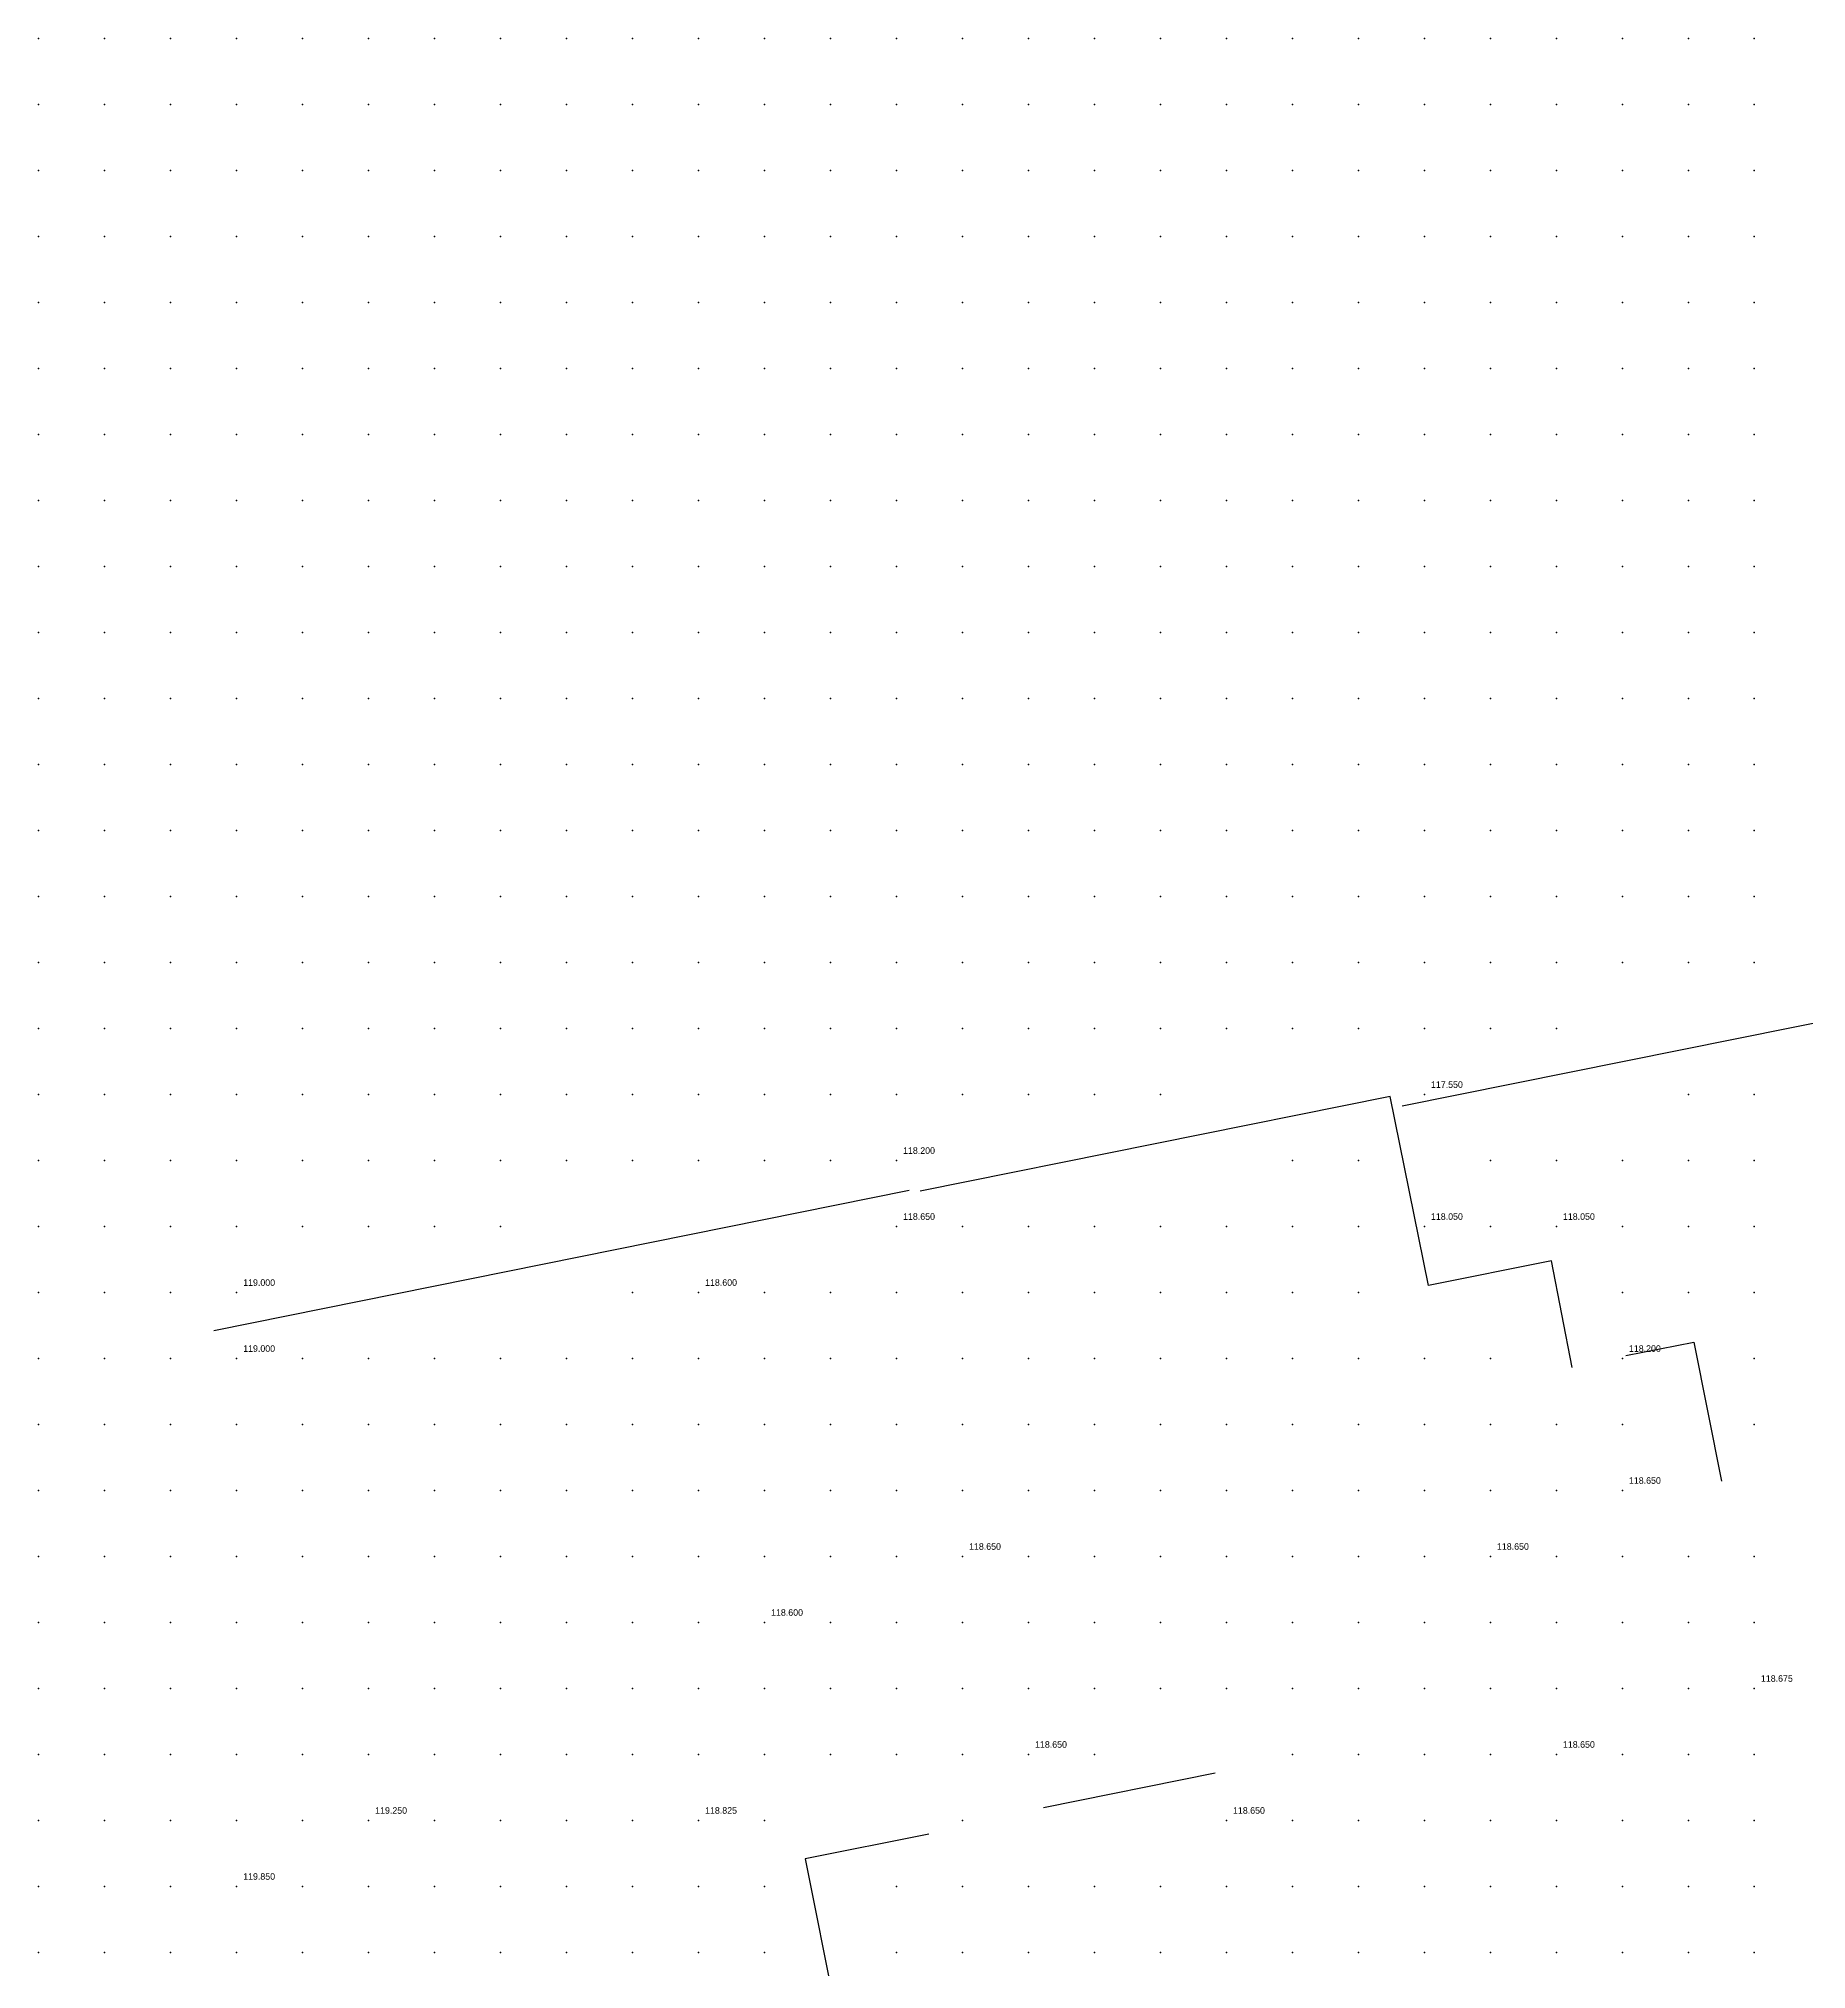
# Model space of a CAD drawing. Header units: metres. Extents: x 287878 to 288137, y 62805 to 63074.
# Drawn here: x 287943 to 287969.79, y 63044.74 to 63074 of the extents above; entities that cross this region are included whole.
import ezdxf

# ---------------------------------------------------------------- set-up
doc = ezdxf.new("R2010")
doc.units = ezdxf.units.M
for name, color, linetype in [('BARRIERS', 1, 'Continuous'), ('SURVEY_INTERP', 8, 'Continuous'), ('SURVEY_REAL', 3, 'Continuous')]:
    doc.layers.add(name, color=color, linetype=linetype)

msp = doc.modelspace()

# ---------------------------------------------------------------- linework, layer by layer
at = {"layer": 'BARRIERS'}
for p, q in [((287963.665, 63057.826), (287973.631, 63059.835)), ((287963.483, 63057.971), (287956.361, 63056.536)), ((287964.06, 63055.104), (287963.483, 63057.971)), ((287956.193, 63056.543), (287945.654, 63054.42)), ((287965.925, 63055.48), (287964.06, 63055.104)), ((287966.241, 63053.865), (287965.925, 63055.48)), ((287967.053, 63054.046), (287968.084, 63054.249)), ((287968.084, 63054.249), (287968.504, 63052.139)), ((287958.23, 63047.194), (287960.832, 63047.718)), ((287956.488, 63046.792), (287954.617, 63046.419)), ((287954.617, 63046.419), (287955.281, 63043.087))]:
    msp.add_line(p, q, dxfattribs=at)
at = {"layer": 'SURVEY_INTERP'}
for p in [(287943, 63074, 120.26), (287944, 63074, 120.224), (287945, 63074, 120.188), (287946, 63074, 120.152), (287947, 63074, 120.115), (287948, 63074, 120.078), (287949, 63074, 120.041), (287950, 63074, 120.004), (287951, 63074, 119.967), (287952, 63074, 119.93), (287953, 63074, 119.893), (287954, 63074, 119.855), (287955, 63074, 119.818), (287956, 63074, 119.78), (287957, 63074, 119.742), (287958, 63074, 119.704), (287959, 63074, 119.665), (287960, 63074, 119.627), (287961, 63074, 119.588), (287962, 63074, 119.548), (287963, 63074, 119.509), (287964, 63074, 119.469), (287965, 63074, 119.43), (287966, 63074, 119.389), (287967, 63074, 119.349), (287968, 63074, 119.308), (287969, 63074, 119.268), (287943, 63073, 120.269), (287944, 63073, 120.232), (287945, 63073, 120.195), (287946, 63073, 120.158), (287947, 63073, 120.121), (287948, 63073, 120.083), (287949, 63073, 120.045), (287950, 63073, 120.008), (287951, 63073, 119.97), (287952, 63073, 119.932), (287953, 63073, 119.894), (287954, 63073, 119.856), (287955, 63073, 119.818), (287956, 63073, 119.779), (287957, 63073, 119.741), (287958, 63073, 119.702), (287959, 63073, 119.663), (287960, 63073, 119.623), (287961, 63073, 119.584), (287962, 63073, 119.544), (287963, 63073, 119.504), (287964, 63073, 119.463), (287965, 63073, 119.423), (287966, 63073, 119.382), (287967, 63073, 119.341), (287968, 63073, 119.299), (287969, 63073, 119.258), (287943, 63072, 120.277), (287944, 63072, 120.239), (287945, 63072, 120.202), (287946, 63072, 120.164), (287947, 63072, 120.126), (287948, 63072, 120.087), (287949, 63072, 120.049), (287950, 63072, 120.01), (287951, 63072, 119.972), (287952, 63072, 119.933), (287953, 63072, 119.895), (287954, 63072, 119.856), (287955, 63072, 119.817), (287956, 63072, 119.778), (287957, 63072, 119.738), (287958, 63072, 119.699), (287959, 63072, 119.659), (287960, 63072, 119.619), (287961, 63072, 119.579), (287962, 63072, 119.538), (287963, 63072, 119.497), (287964, 63072, 119.456), (287965, 63072, 119.415), (287966, 63072, 119.373), (287967, 63072, 119.331), (287968, 63072, 119.289), (287969, 63072, 119.247), (287943, 63071, 120.285), (287944, 63071, 120.246), (287945, 63071, 120.208), (287946, 63071, 120.169), (287947, 63071, 120.13), (287948, 63071, 120.091), (287949, 63071, 120.051), (287950, 63071, 120.012), (287951, 63071, 119.973), (287952, 63071, 119.933), (287953, 63071, 119.894), (287954, 63071, 119.855), (287955, 63071, 119.815), (287956, 63071, 119.775), (287957, 63071, 119.735), (287958, 63071, 119.695), (287959, 63071, 119.655), (287960, 63071, 119.614), (287961, 63071, 119.573), (287962, 63071, 119.531), (287963, 63071, 119.49), (287964, 63071, 119.448), (287965, 63071, 119.405), (287966, 63071, 119.363), (287967, 63071, 119.32), (287968, 63071, 119.277), (287969, 63071, 119.234), (287943, 63070, 120.292), (287944, 63070, 120.252), (287945, 63070, 120.213), (287946, 63070, 120.173), (287947, 63070, 120.133), (287948, 63070, 120.093), (287949, 63070, 120.053), (287950, 63070, 120.013), (287951, 63070, 119.973), (287952, 63070, 119.932), (287953, 63070, 119.892), (287954, 63070, 119.852), (287955, 63070, 119.812), (287956, 63070, 119.772), (287957, 63070, 119.731), (287958, 63070, 119.69), (287959, 63070, 119.649), (287960, 63070, 119.607), (287961, 63070, 119.566), (287962, 63070, 119.523), (287963, 63070, 119.481), (287964, 63070, 119.438), (287965, 63070, 119.394), (287966, 63070, 119.351), (287967, 63070, 119.307), (287968, 63070, 119.263), (287969, 63070, 119.219), (287943, 63069, 120.298), (287944, 63069, 120.258), (287945, 63069, 120.217), (287946, 63069, 120.176), (287947, 63069, 120.135), (287948, 63069, 120.094), (287949, 63069, 120.053), (287950, 63069, 120.012), (287951, 63069, 119.971), (287952, 63069, 119.93), (287953, 63069, 119.889), (287954, 63069, 119.848), (287955, 63069, 119.808), (287956, 63069, 119.767), (287957, 63069, 119.725), (287958, 63069, 119.684), (287959, 63069, 119.642), (287960, 63069, 119.6), (287961, 63069, 119.557), (287962, 63069, 119.514), (287963, 63069, 119.47), (287964, 63069, 119.426), (287965, 63069, 119.381), (287966, 63069, 119.337), (287967, 63069, 119.292), (287968, 63069, 119.247), (287969, 63069, 119.201), (287943, 63068, 120.303), (287944, 63068, 120.262), (287945, 63068, 120.22), (287946, 63068, 120.178), (287947, 63068, 120.136), (287948, 63068, 120.094), (287949, 63068, 120.052), (287950, 63068, 120.01), (287951, 63068, 119.968), (287952, 63068, 119.926), (287953, 63068, 119.885), (287954, 63068, 119.843), (287955, 63068, 119.802), (287956, 63068, 119.76), (287957, 63068, 119.718), (287958, 63068, 119.676), (287959, 63068, 119.634), (287960, 63068, 119.59), (287961, 63068, 119.547), (287962, 63068, 119.502), (287963, 63068, 119.458), (287964, 63068, 119.412), (287965, 63068, 119.367), (287966, 63068, 119.32), (287967, 63068, 119.274), (287968, 63068, 119.227), (287969, 63068, 119.181), (287943, 63067, 120.308), (287944, 63067, 120.265), (287945, 63067, 120.222), (287946, 63067, 120.179), (287947, 63067, 120.136), (287948, 63067, 120.093), (287949, 63067, 120.049), (287950, 63067, 120.006), (287951, 63067, 119.963), (287952, 63067, 119.92), (287953, 63067, 119.878), (287954, 63067, 119.836), (287955, 63067, 119.794), (287956, 63067, 119.752), (287957, 63067, 119.709), (287958, 63067, 119.667), (287959, 63067, 119.623), (287960, 63067, 119.58), (287961, 63067, 119.535), (287962, 63067, 119.489), (287963, 63067, 119.443), (287964, 63067, 119.397), (287965, 63067, 119.349), (287966, 63067, 119.302), (287967, 63067, 119.253), (287968, 63067, 119.205), (287969, 63067, 119.156), (287943, 63066, 120.311), (287944, 63066, 120.267), (287945, 63066, 120.223), (287946, 63066, 120.179), (287947, 63066, 120.134), (287948, 63066, 120.089), (287949, 63066, 120.044), (287950, 63066, 120), (287951, 63066, 119.955), (287952, 63066, 119.912), (287953, 63066, 119.869), (287954, 63066, 119.826), (287955, 63066, 119.784), (287956, 63066, 119.741), (287957, 63066, 119.699), (287958, 63066, 119.655), (287959, 63066, 119.612), (287960, 63066, 119.567), (287961, 63066, 119.521), (287962, 63066, 119.474), (287963, 63066, 119.427), (287964, 63066, 119.378), (287965, 63066, 119.329), (287966, 63066, 119.28), (287967, 63066, 119.229), (287968, 63066, 119.178), (287969, 63066, 119.127), (287943, 63065, 120.313), (287944, 63065, 120.269), (287945, 63065, 120.223), (287946, 63065, 120.177), (287947, 63065, 120.13), (287948, 63065, 120.084), (287949, 63065, 120.037), (287950, 63065, 119.99), (287951, 63065, 119.945), (287952, 63065, 119.9), (287953, 63065, 119.856), (287954, 63065, 119.813), (287955, 63065, 119.771), (287956, 63065, 119.728), (287957, 63065, 119.685), (287958, 63065, 119.642), (287959, 63065, 119.598), (287960, 63065, 119.552), (287961, 63065, 119.505), (287962, 63065, 119.456), (287963, 63065, 119.407), (287964, 63065, 119.357), (287965, 63065, 119.306), (287966, 63065, 119.254), (287967, 63065, 119.201), (287968, 63065, 119.147), (287969, 63065, 119.092), (287943, 63064, 120.314), (287944, 63064, 120.268), (287945, 63064, 120.221), (287946, 63064, 120.173), (287947, 63064, 120.125), (287948, 63064, 120.076), (287949, 63064, 120.026), (287950, 63064, 119.978), (287951, 63064, 119.93), (287952, 63064, 119.884), (287953, 63064, 119.839), (287954, 63064, 119.796), (287955, 63064, 119.754), (287956, 63064, 119.712), (287957, 63064, 119.67), (287958, 63064, 119.626), (287959, 63064, 119.581), (287960, 63064, 119.535), (287961, 63064, 119.486), (287962, 63064, 119.436), (287963, 63064, 119.384), (287964, 63064, 119.332), (287965, 63064, 119.278), (287966, 63064, 119.224), (287967, 63064, 119.168), (287968, 63064, 119.11), (287969, 63064, 119.049), (287943, 63063, 120.314), (287944, 63063, 120.267), (287945, 63063, 120.218), (287946, 63063, 120.168), (287947, 63063, 120.117), (287948, 63063, 120.065), (287949, 63063, 120.012), (287950, 63063, 119.961), (287951, 63063, 119.911), (287952, 63063, 119.863), (287953, 63063, 119.817), (287954, 63063, 119.774), (287955, 63063, 119.733), (287956, 63063, 119.692), (287957, 63063, 119.651), (287958, 63063, 119.608), (287959, 63063, 119.563), (287960, 63063, 119.515), (287961, 63063, 119.465), (287962, 63063, 119.412), (287963, 63063, 119.357), (287964, 63063, 119.302), (287965, 63063, 119.246), (287966, 63063, 119.189), (287967, 63063, 119.131), (287968, 63063, 119.068), (287969, 63063, 119), (287943, 63062, 120.312), (287944, 63062, 120.263), (287945, 63062, 120.213), (287946, 63062, 120.16), (287947, 63062, 120.106), (287948, 63062, 120.05), (287949, 63062, 119.994), (287950, 63062, 119.938), (287951, 63062, 119.884), (287952, 63062, 119.834), (287953, 63062, 119.787), (287954, 63062, 119.745), (287955, 63062, 119.706), (287956, 63062, 119.667), (287957, 63062, 119.628), (287958, 63062, 119.586), (287959, 63062, 119.541), (287960, 63062, 119.493), (287961, 63062, 119.44), (287962, 63062, 119.384), (287963, 63062, 119.325), (287964, 63062, 119.265), (287965, 63062, 119.206), (287966, 63062, 119.147), (287967, 63062, 119.087), (287968, 63062, 119.021), (287969, 63062, 118.943), (287943, 63061, 120.308), (287944, 63061, 120.259), (287945, 63061, 120.206), (287946, 63061, 120.151), (287947, 63061, 120.093), (287948, 63061, 120.032), (287949, 63061, 119.97), (287950, 63061, 119.907), (287951, 63061, 119.848), (287952, 63061, 119.794), (287953, 63061, 119.746), (287954, 63061, 119.706), (287955, 63061, 119.67), (287956, 63061, 119.636), (287957, 63061, 119.601), (287958, 63061, 119.562), (287959, 63061, 119.518), (287960, 63061, 119.468), (287961, 63061, 119.412), (287962, 63061, 119.351), (287963, 63061, 119.286), (287964, 63061, 119.219), (287965, 63061, 119.155), (287966, 63061, 119.095), (287967, 63061, 119.036), (287968, 63061, 118.97), (287969, 63061, 118.885), (287943, 63060, 120.303), (287944, 63060, 120.253), (287945, 63060, 120.198), (287946, 63060, 120.14), (287947, 63060, 120.077), (287948, 63060, 120.009), (287949, 63060, 119.939), (287950, 63060, 119.867), (287951, 63060, 119.798), (287952, 63060, 119.737), (287953, 63060, 119.687), (287954, 63060, 119.651), (287955, 63060, 119.623), (287956, 63060, 119.597), (287957, 63060, 119.568), (287958, 63060, 119.534), (287959, 63060, 119.492), (287960, 63060, 119.441), (287961, 63060, 119.382), (287962, 63060, 119.314), (287963, 63060, 119.238), (287964, 63060, 119.158), (287965, 63060, 119.084), (287966, 63060, 119.023), (287967, 63060, 118.972), (287968, 63060, 118.917), (287969, 63060, 118.832), (287943, 63059, 120.296), (287944, 63059, 120.245), (287945, 63059, 120.19), (287946, 63059, 120.128), (287947, 63059, 120.059), (287948, 63059, 119.984), (287949, 63059, 119.901), (287950, 63059, 119.814), (287951, 63059, 119.728), (287952, 63059, 119.653), (287953, 63059, 119.6), (287954, 63059, 119.572), (287955, 63059, 119.559), (287956, 63059, 119.548), (287957, 63059, 119.531), (287958, 63059, 119.503), (287959, 63059, 119.464), (287960, 63059, 119.414), (287961, 63059, 119.35), (287962, 63059, 119.272), (287963, 63059, 119.179), (287964, 63059, 119.075), (287965, 63059, 118.977), (287966, 63059, 118.91), (287943, 63058, 120.286), (287944, 63058, 120.237), (287945, 63058, 120.18), (287946, 63058, 120.116), (287947, 63058, 120.041), (287948, 63058, 119.956), (287949, 63058, 119.858), (287950, 63058, 119.748), (287951, 63058, 119.63), (287952, 63058, 119.525), (287953, 63058, 119.461), (287954, 63058, 119.452), (287955, 63058, 119.472), (287956, 63058, 119.488), (287957, 63058, 119.487), (287958, 63058, 119.469), (287959, 63058, 119.436), (287960, 63058, 119.386), (287968, 63058, 118.787), (287969, 63058, 118.775), (287943, 63057, 120.274), (287944, 63057, 120.228), (287945, 63057, 120.172), (287946, 63057, 120.104), (287947, 63057, 120.025), (287948, 63057, 119.929), (287949, 63057, 119.814), (287950, 63057, 119.671), (287951, 63057, 119.5), (287952, 63057, 119.325), (287953, 63057, 119.231), (287954, 63057, 119.269), (287955, 63057, 119.358), (287962, 63057, 119.196), (287963, 63057, 119.055), (287965, 63057, 118.549), (287966, 63057, 118.357), (287967, 63057, 118.514), (287968, 63057, 118.709), (287969, 63057, 118.767), (287943, 63056, 120.259), (287944, 63056, 120.218), (287945, 63056, 120.164), (287946, 63056, 120.095), (287947, 63056, 120.012), (287948, 63056, 119.909), (287949, 63056, 119.778), (287950, 63056, 119.603), (287957, 63056, 119.391), (287958, 63056, 119.395), (287959, 63056, 119.376), (287960, 63056, 119.337), (287961, 63056, 119.273), (287962, 63056, 119.176), (287963, 63056, 119.03), (287965, 63056, 118.384), (287967, 63056, 118.367), (287968, 63056, 118.681), (287969, 63056, 118.779), (287943, 63055, 120.242), (287944, 63055, 120.209), (287945, 63055, 120.157), (287952, 63055, 118.887), (287954, 63055, 118.867), (287955, 63055, 119.17), (287956, 63055, 119.298), (287957, 63055, 119.34), (287958, 63055, 119.35), (287959, 63055, 119.341), (287960, 63055, 119.313), (287961, 63055, 119.258), (287962, 63055, 119.172), (287963, 63055, 119.045), (287967, 63055, 118.562), (287968, 63055, 118.745), (287969, 63055, 118.814), (287943, 63054, 120.225), (287944, 63054, 120.2), (287945, 63054, 120.152), (287947, 63054, 120.001), (287948, 63054, 119.897), (287949, 63054, 119.766), (287950, 63054, 119.594), (287951, 63054, 119.361), (287952, 63054, 119.066), (287953, 63054, 118.883), (287954, 63054, 119.02), (287955, 63054, 119.188), (287956, 63054, 119.253), (287957, 63054, 119.271), (287958, 63054, 119.286), (287959, 63054, 119.297), (287960, 63054, 119.286), (287961, 63054, 119.246), (287962, 63054, 119.173), (287963, 63054, 119.07), (287964, 63054, 118.946), (287965, 63054, 118.822), (287969, 63054, 118.852), (287943, 63053, 120.212), (287944, 63053, 120.194), (287945, 63053, 120.148), (287946, 63053, 120.081), (287947, 63053, 119.999), (287948, 63053, 119.9), (287949, 63053, 119.781), (287950, 63053, 119.635), (287951, 63053, 119.464), (287952, 63053, 119.292), (287953, 63053, 119.186), (287954, 63053, 119.176), (287955, 63053, 119.189), (287956, 63053, 119.167), (287957, 63053, 119.144), (287958, 63053, 119.18), (287959, 63053, 119.235), (287960, 63053, 119.256), (287961, 63053, 119.232), (287962, 63053, 119.169), (287963, 63053, 119.073), (287964, 63053, 118.965), (287965, 63053, 118.878), (287966, 63053, 118.81), (287967, 63053, 118.763), (287969, 63053, 118.873), (287943, 63052, 120.21), (287944, 63052, 120.192), (287945, 63052, 120.143), (287946, 63052, 120.075), (287947, 63052, 119.994), (287948, 63052, 119.901), (287949, 63052, 119.792), (287950, 63052, 119.664), (287951, 63052, 119.516), (287952, 63052, 119.361), (287953, 63052, 119.224), (287954, 63052, 119.143), (287955, 63052, 119.111), (287956, 63052, 119.009), (287957, 63052, 118.895), (287958, 63052, 119.014), (287959, 63052, 119.162), (287960, 63052, 119.223), (287961, 63052, 119.218), (287962, 63052, 119.16), (287963, 63052, 119.053), (287964, 63052, 118.904), (287965, 63052, 118.798), (287966, 63052, 118.771), (287943, 63051, 120.219), (287944, 63051, 120.19), (287945, 63051, 120.134), (287946, 63051, 120.06), (287947, 63051, 119.977), (287948, 63051, 119.889), (287949, 63051, 119.791), (287950, 63051, 119.672), (287951, 63051, 119.522), (287952, 63051, 119.325), (287953, 63051, 119.072), (287954, 63051, 118.897), (287955, 63051, 118.98), (287956, 63051, 118.89), (287958, 63051, 118.894), (287959, 63051, 119.113), (287960, 63051, 119.196), (287961, 63051, 119.205), (287962, 63051, 119.157), (287963, 63051, 119.044), (287964, 63051, 118.839), (287966, 63051, 118.784), (287967, 63051, 118.793), (287968, 63051, 118.849), (287969, 63051, 118.896), (287943, 63050, 120.233), (287944, 63050, 120.187), (287945, 63050, 120.116), (287946, 63050, 120.029), (287947, 63050, 119.936), (287948, 63050, 119.851), (287949, 63050, 119.771), (287950, 63050, 119.668), (287951, 63050, 119.517), (287952, 63050, 119.292), (287953, 63050, 118.933), (287955, 63050, 118.887), (287956, 63050, 118.981), (287957, 63050, 118.893), (287958, 63050, 118.981), (287959, 63050, 119.096), (287960, 63050, 119.166), (287961, 63050, 119.183), (287962, 63050, 119.157), (287963, 63050, 119.078), (287964, 63050, 118.937), (287965, 63050, 118.83), (287966, 63050, 118.864), (287967, 63050, 118.89), (287968, 63050, 118.872), (287969, 63050, 118.825), (287943, 63049, 120.242), (287944, 63049, 120.177), (287945, 63049, 120.086), (287946, 63049, 119.974), (287947, 63049, 119.848), (287948, 63049, 119.752), (287949, 63049, 119.714), (287950, 63049, 119.654), (287951, 63049, 119.515), (287952, 63049, 119.313), (287953, 63049, 119.085), (287954, 63049, 118.927), (287955, 63049, 119.037), (287956, 63049, 119.092), (287957, 63049, 119), (287958, 63049, 118.905), (287959, 63049, 119.013), (287960, 63049, 119.107), (287961, 63049, 119.119), (287962, 63049, 119.133), (287963, 63049, 119.114), (287964, 63049, 119.032), (287965, 63049, 118.918), (287966, 63049, 118.837), (287967, 63049, 118.888), (287968, 63049, 118.839), (287943, 63048, 120.243), (287944, 63048, 120.161), (287945, 63048, 120.046), (287946, 63048, 119.907), (287947, 63048, 119.696), (287948, 63048, 119.517), (287949, 63048, 119.594), (287950, 63048, 119.634), (287951, 63048, 119.503), (287952, 63048, 119.253), (287953, 63048, 119.075), (287954, 63048, 119.13), (287955, 63048, 119.202), (287956, 63048, 119.175), (287957, 63048, 118.943), (287959, 63048, 118.919), (287962, 63048, 119.034), (287963, 63048, 119.129), (287964, 63048, 119.079), (287965, 63048, 118.88), (287967, 63048, 118.856), (287968, 63048, 118.927), (287969, 63048, 118.869), (287943, 63047, 120.239), (287944, 63047, 120.144), (287945, 63047, 119.996), (287946, 63047, 119.873), (287947, 63047, 119.614), (287949, 63047, 119.502), (287950, 63047, 119.645), (287951, 63047, 119.517), (287952, 63047, 119.153), (287954, 63047, 119.104), (287957, 63047, 119.125), (287962, 63047, 118.939), (287963, 63047, 119.161), (287964, 63047, 119.157), (287965, 63047, 119.021), (287966, 63047, 118.899), (287967, 63047, 118.987), (287968, 63047, 119.06), (287969, 63047, 119.079), (287943, 63046, 120.238), (287944, 63046, 120.151), (287945, 63046, 119.967), (287947, 63046, 119.788), (287948, 63046, 119.576), (287949, 63046, 119.66), (287950, 63046, 119.734), (287951, 63046, 119.628), (287952, 63046, 119.365), (287953, 63046, 119.164), (287954, 63046, 119.304), (287956, 63046, 119.463), (287957, 63046, 119.389), (287958, 63046, 119.315), (287959, 63046, 119.271), (287960, 63046, 119.132), (287961, 63046, 118.979), (287962, 63046, 119.12), (287963, 63046, 119.264), (287964, 63046, 119.271), (287965, 63046, 119.202), (287966, 63046, 119.139), (287967, 63046, 119.135), (287968, 63046, 119.168), (287969, 63046, 119.207), (287943, 63045, 120.262), (287944, 63045, 120.212), (287945, 63045, 120.067), (287946, 63045, 119.956), (287947, 63045, 119.934), (287948, 63045, 119.888), (287949, 63045, 119.884), (287950, 63045, 119.879), (287951, 63045, 119.804), (287952, 63045, 119.673), (287953, 63045, 119.583), (287954, 63045, 119.599), (287956, 63045, 119.645), (287957, 63045, 119.61), (287958, 63045, 119.563), (287959, 63045, 119.508), (287960, 63045, 119.428), (287961, 63045, 119.368), (287962, 63045, 119.386), (287963, 63045, 119.416), (287964, 63045, 119.391), (287965, 63045, 119.308), (287966, 63045, 119.18), (287967, 63045, 119.087), (287968, 63045, 119.171), (287969, 63045, 119.28)]:
    msp.add_point(p, dxfattribs=at)
at = {"layer": 'SURVEY_REAL'}
for p in [(287964, 63058, 117.55), (287956, 63057, 118.2), (287956, 63056, 118.65), (287964, 63056, 118.05), (287966, 63056, 118.05), (287946, 63055, 119), (287953, 63055, 118.6), (287946, 63054, 119), (287967, 63054, 118.2), (287967, 63052, 118.65), (287957, 63051, 118.65), (287965, 63051, 118.65), (287954, 63050, 118.6), (287969, 63049, 118.675), (287958, 63048, 118.65), (287966, 63048, 118.65), (287948, 63047, 119.25), (287953, 63047, 118.825), (287961, 63047, 118.65), (287946, 63046, 119.85)]:
    msp.add_point(p, dxfattribs=at)

# ---------------------------------------------------------------- texts
for s, p in [('117.550', (287964.1, 63058.1, 117.55)), ('118.200', (287956.1, 63057.1, 118.2)), ('118.650', (287956.1, 63056.1, 118.65)), ('118.050', (287964.1, 63056.1, 118.05)), ('118.050', (287966.1, 63056.1, 118.05)), ('119.000', (287946.1, 63055.1, 119)), ('118.600', (287953.1, 63055.1, 118.6)), ('119.000', (287946.1, 63054.1, 119)), ('118.200', (287967.1, 63054.1, 118.2)), ('118.650', (287967.1, 63052.1, 118.65)), ('118.650', (287957.1, 63051.1, 118.65)), ('118.650', (287965.1, 63051.1, 118.65)), ('118.600', (287954.1, 63050.1, 118.6)), ('118.675', (287969.1, 63049.1, 118.675)), ('118.650', (287958.1, 63048.1, 118.65)), ('118.650', (287966.1, 63048.1, 118.65)), ('119.250', (287948.1, 63047.1, 119.25)), ('118.825', (287953.1, 63047.1, 118.825)), ('118.650', (287961.1, 63047.1, 118.65)), ('119.850', (287946.1, 63046.1, 119.85))]:
    msp.add_text(s, height=0.1, dxfattribs=at).set_placement(p)

doc.saveas('drawing.dxf')
